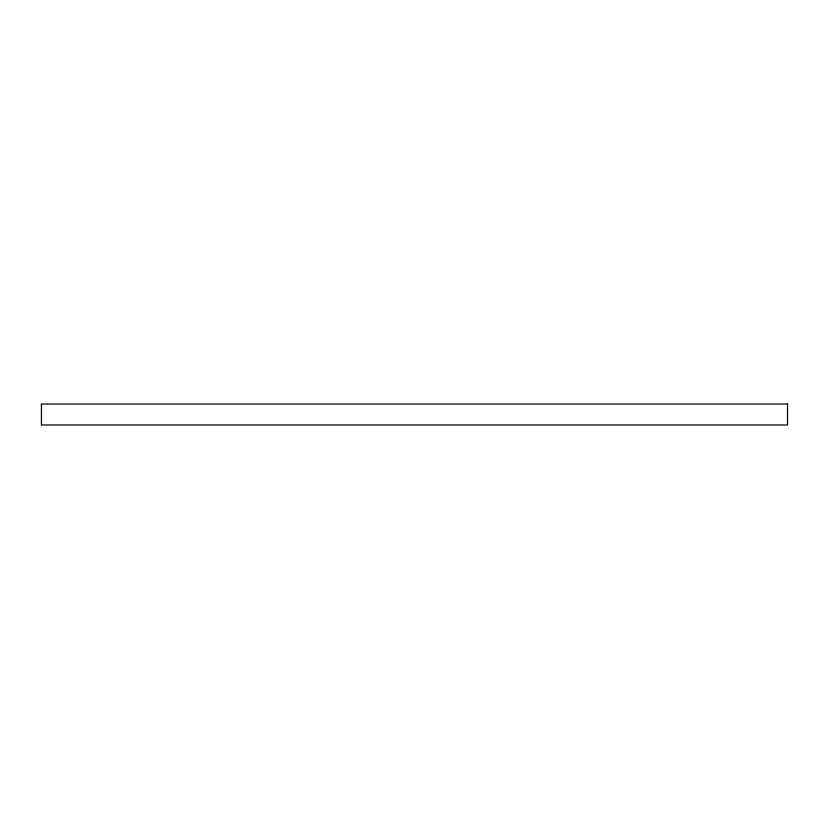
<?xml version="1.0" encoding="UTF-8"?>
<svg xmlns="http://www.w3.org/2000/svg" width="829" height="829" viewBox="0 0 829 829"><rect width="100%" height="100%" fill="white"/><g stroke="black" fill="none" stroke-linecap="round" stroke-linejoin="round"><path stroke-width="1.24" d="M787.55 404.024L41.45 404.024L41.45 424.976L787.55 424.976L787.55 404.024"/></g></svg>
